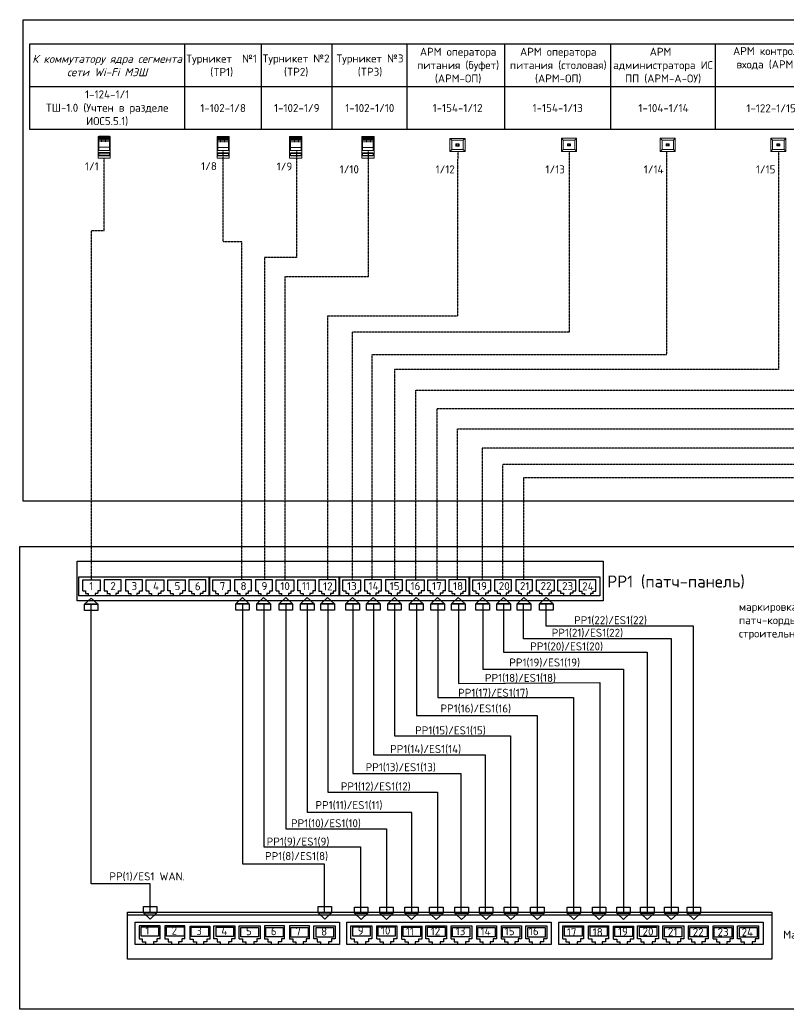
# Model space of a CAD drawing. Header units: millimetres. Extents: x 4247 to 622543, y -201358 to 142419.
# Drawn here: x 105439 to 129454, y -146287 to -115389 of the extents above; entities that cross this region are included whole.
import ezdxf

# ---------------------------------------------------------------- set-up
doc = ezdxf.new("R2010")
doc.units = ezdxf.units.MM
doc.linetypes.add('DASH', pattern=[0.75, 0.5, -0.25])
doc.linetypes.add('DASHED2', pattern=[0.375, 0.25, -0.125])
for name, color, linetype, lineweight in [('_СС_КНС-Внешние связи', 250, 'Continuous', 30), ('UTP', 5, 'DASH', 25), ('ТХ-Мебель', 7, 'Continuous', 9)]:
    doc.layers.add(name, color=color, linetype=linetype, lineweight=lineweight)
for name, color, linetype in [('PDF _Геометрия', 7, 'Continuous'), ('PDF _Оформление-Надписи', 7, 'Continuous'), ('PDF _Текст', 255, 'Continuous'), ('текст', 7, 'Continuous')]:
    doc.layers.add(name, color=color, linetype=linetype)
doc.styles.add('ICOCPEUR', font='isocpeur.ttf')
doc.styles.add('KOSTY_STYLE', font='isocpeur.ttf')

# ---------------------------------------------------------------- blocks, each defined once
blk = doc.blocks.new('A$C056ae9d1')
at = {"layer": 'PDF _Геометрия', "lineweight": 0}
for points in [[(167, 678), (191, 678), (191, 0), (-191, 0), (-191, 678), (-166, 678)], [(-166, 685), (-125, 685), (-83, 685), (-42, 685), (0, 685), (42, 685), (83, 685), (125, 685), (167, 685)], [(-146, 685), (-146, 581)], [(-125, 685), (-125, 505)], [(-104, 685), (-104, 581)], [(-83, 685), (-83, 505)], [(-62, 685), (-62, 581)], [(-42, 685), (-42, 505)], [(-21, 685), (-21, 581)], [(0, 685), (0, 505)], [(21, 685), (21, 581)], [(42, 685), (42, 505)], [(63, 685), (63, 581)], [(83, 685), (83, 505)], [(104, 685), (104, 581)], [(125, 685), (125, 505)], [(146, 685), (146, 581)], [(-191, 242), (191, 242)]]:
    blk.add_lwpolyline(points, dxfattribs=at)
for points in [[(-166, 685), (167, 685), (167, 341), (-166, 341)], [(-166, 341), (168, 341), (168, 242), (-166, 242)], [(-166, 172), (168, 172), (168, 73), (-166, 73)], [(-166, 154), (168, 154), (168, 87), (-166, 87)]]:
    blk.add_lwpolyline(points, close=True, dxfattribs=at)

msp = doc.modelspace()

# ---------------------------------------------------------------- linework, layer by layer
at = {"color": 5, "lineweight": 30, "ltscale": 20}
for points in [[(109515.544, -143260.12), (109515.544, -142368.436), (107673.497, -142368.436), (107673.497, -133639.792)], [(112402.03, -133629.376), (112402.03, -141745.911), (114954.146, -141745.911), (114954.146, -143260.121)], [(113063.488, -133629.376), (113063.488, -141212.73), (116088.782, -141212.73), (116088.782, -143260.121)], [(113756.196, -133629.376), (113756.196, -140650.365), (116898.115, -140650.365), (116898.115, -143260.121)], [(117688.429, -143275.745), (117688.429, -140145.283), (114428.071, -140145.283), (114428.071, -133629.376)], [(115063.488, -133629.376), (115063.488, -139512.314), (118497.057, -139512.314), (118497.057, -143275.746)], [(115844.738, -133629.376), (115844.738, -138921.992), (119227.745, -138921.992), (119227.745, -143260.121)], [(116490.571, -133629.376), (116490.571, -138339.361), (119987.66, -138339.361), (119987.66, -143275.745)], [(117152.03, -133629.376), (117152.03, -137746.047), (120776.806, -137746.047), (120776.806, -143260.121)], [(117832.796, -133629.376), (117832.796, -137115.831), (121604.917, -137115.831), (121604.917, -143275.745)], [(118499.465, -133629.376), (118499.465, -136554.937), (122748.285, -136554.937), (122748.285, -143275.745)], [(119145.741, -133629.376), (119145.741, -136111.022), (123562.738, -136085.295), (123562.738, -143275.745)], [(119906.464, -133629.376), (119906.464, -135673.12), (124301.589, -135673.12), (124301.589, -143275.745)], [(120559.879, -133629.376), (120559.879, -135133.711), (125045.537, -135133.711), (125045.537, -143260.121)], [(125801.296, -143275.745), (125801.296, -134719.182), (121183.99, -134719.182), (121183.99, -133629.376)], [(126490.092, -143275.745), (126490.092, -134324.346), (121884.44, -134324.346), (121884.44, -133629.376)]]:
    msp.add_lwpolyline(points, dxfattribs=at)
at = {"layer": 'PDF _Геометрия', "color": 7, "lineweight": 25}
for points in [[(158978.549, -130420.611), (105546.637, -130420.611), (105546.637, -115388.56), (158978.549, -115388.56)], [(105741.196, -118808.974), (152434.481, -118808.974), (152434.481, -116152.724), (105741.196, -116152.724)]]:
    msp.add_lwpolyline(points, close=True, dxfattribs=at)
for points in [[(110600.58, -118808.973), (110600.58, -116163.14)], [(112988.863, -118808.974), (112988.863, -116152.724)], [(115203.054, -118808.974), (115203.054, -116152.724)], [(117549.019, -118808.974), (117549.019, -116152.724)], [(120592.619, -118808.974), (120592.619, -116152.724)], [(123907.2, -118808.974), (123907.2, -116152.724)], [(127178.229, -118808.974), (127178.229, -116152.724)], [(152434.481, -117480.849), (105741.196, -117480.849)], [(133757.791, -131837.709), (133757.791, -146287.306), (105439.117, -146287.306), (105439.117, -131837.709), (133757.791, -131837.709)]]:
    msp.add_lwpolyline(points, dxfattribs=at)
at = {"layer": 'PDF _Геометрия', "lineweight": 0}
for points in [[(108242.164, -119029.598), (108265.682, -119029.598), (108265.682, -119707.797), (107883.999, -119707.797), (107883.999, -119029.598), (107908.388, -119029.598)], [(107908.388, -119022.514), (108242.164, -119022.514), (108242.164, -119367.046)], [(107908.388, -119466.126), (107908.388, -119022.514)], [(107929.208, -119022.514), (107929.208, -119127.037)], [(107950.028, -119022.514), (107950.028, -119202.461)], [(107970.847, -119022.514), (107970.847, -119127.037)], [(107991.667, -119022.514), (107991.667, -119202.461)], [(108012.487, -119022.514), (108012.487, -119127.037)], [(108033.306, -119022.514), (108033.306, -119202.461)], [(108054.126, -119022.514), (108054.126, -119127.037)], [(108074.946, -119022.514), (108074.946, -119202.461)], [(108095.765, -119022.514), (108095.765, -119127.037)], [(108116.585, -119022.514), (108116.585, -119202.461)], [(108137.405, -119022.514), (108137.405, -119127.037)], [(108158.224, -119022.514), (108158.224, -119202.461)], [(108179.044, -119022.514), (108179.044, -119127.037)], [(108199.864, -119022.514), (108199.864, -119202.461)], [(108220.683, -119022.514), (108220.683, -119127.037)], [(107883.999, -119466.126), (108265.682, -119466.126)], [(107908.388, -119367.046), (108242.63, -119367.046), (108242.63, -119466.126)], [(107908.388, -119553.512), (108242.63, -119553.512)], [(108242.63, -119620.349), (107908.388, -119620.349)]]:
    msp.add_lwpolyline(points, dxfattribs=at)
msp.add_lwpolyline([(107908.388, -119535.415), (108242.63, -119535.415), (108242.63, -119634.496), (107908.388, -119634.496)], close=True, dxfattribs=at)
at = {"layer": 'PDF _Геометрия', "lineweight": 25}
for points in [[(123674.476, -133530.418), (107231.767, -133530.418), (107231.767, -132290.834), (123674.476, -132290.834)], [(109230.788, -144010.119), (109230.788, -143718.453), (109772.455, -143718.453), (109772.455, -144010.119)], [(110027.663, -144010.119), (110027.663, -143718.453), (110574.538, -143718.453), (110574.538, -144010.119)], [(110793.288, -144020.536), (110793.288, -143723.661), (111340.163, -143723.661), (111340.163, -144020.536)], [(111574.539, -144020.536), (111574.539, -143723.661), (112116.205, -143723.661), (112116.205, -144020.536)], [(112350.58, -144025.745), (112350.58, -143734.078), (112897.455, -143734.078), (112897.455, -144025.745)], [(113131.83, -144025.745), (113131.83, -143734.078), (113673.496, -143734.078), (113673.496, -144025.745)], [(113907.871, -144036.161), (113907.871, -143739.286), (114454.746, -143739.286), (114454.746, -144036.161)], [(114699.538, -144036.161), (114699.538, -143739.286), (115246.413, -143739.286), (115246.413, -144036.161)], [(115845.372, -144010.119), (115845.372, -143718.453), (116392.247, -143718.453), (116392.247, -144010.119)], [(116642.247, -144010.119), (116642.247, -143718.453), (117173.497, -143718.453), (117173.497, -144010.119)], [(117418.288, -144020.536), (117418.288, -143723.661), (117965.163, -143723.661), (117965.163, -144020.536)], [(118183.914, -144020.536), (118183.914, -143723.661), (118730.789, -143723.661), (118730.789, -144020.536)], [(118965.163, -144025.745), (118965.163, -143734.078), (119506.83, -143734.078), (119506.83, -144025.745)], [(119756.829, -144025.745), (119756.829, -143734.078), (120298.496, -143734.078), (120298.496, -144025.745)], [(120522.455, -144036.161), (120522.455, -143739.286), (121069.33, -143739.286), (121069.33, -144036.161)], [(121314.121, -144036.161), (121314.121, -143739.286), (121860.996, -143739.286), (121860.996, -144036.161)], [(122465.163, -144010.119), (122465.163, -143718.453), (123012.038, -143718.453), (123012.038, -144010.119)], [(123262.038, -144010.119), (123262.038, -143718.453), (123793.288, -143718.453), (123793.288, -144010.119)], [(124038.08, -144020.536), (124038.08, -143723.661), (124584.955, -143723.661), (124584.955, -144020.536)], [(124803.705, -144020.536), (124803.705, -143723.661), (125350.58, -143723.661), (125350.58, -144020.536)], [(125584.955, -144025.745), (125584.955, -143734.078), (126126.621, -143734.078), (126126.621, -144025.745)], [(126376.621, -144025.745), (126376.621, -143734.078), (126918.288, -143734.078), (126918.288, -144025.745)], [(127142.246, -144036.161), (127142.246, -143739.286), (127689.121, -143739.286), (127689.121, -144036.161)], [(127933.913, -144036.161), (127933.913, -143739.286), (128480.788, -143739.286), (128480.788, -144036.161)]]:
    msp.add_lwpolyline(points, close=True, dxfattribs=at)
for points in [[(110553.705, -133374.168), (107288.08, -133374.168), (107288.08, -132780.418), (110553.705, -132780.418)], [(110413.08, -132780.417), (111366.205, -132780.417), (111366.205, -133374.167), (110413.08, -133374.167)], [(114616.205, -133374.168), (111355.789, -133374.168), (111355.789, -132780.418), (114616.205, -132780.418)], [(114480.788, -132780.417), (115433.913, -132780.417), (115433.913, -133374.167), (114480.788, -133374.167)], [(118683.913, -133374.168), (115418.288, -133374.168), (115418.288, -132780.418), (118683.913, -132780.418)], [(118543.288, -132780.417), (119496.413, -132780.417), (119496.413, -133374.167), (118543.288, -133374.167)], [(122746.413, -133374.168), (119485.996, -133374.168), (119485.996, -132780.418), (122746.413, -132780.418)], [(122610.997, -132780.417), (123564.122, -132780.417), (123564.122, -133374.167), (122610.997, -133374.167)], [(107407.872, -133217.918), (107407.872, -132874.168), (107959.955, -132874.168)], [(107965.163, -133217.917), (107965.163, -132874.167)], [(108610.997, -133217.917), (108610.997, -132874.167), (108079.747, -132874.167), (108079.747, -133217.917)], [(109272.455, -133217.917), (109272.455, -132874.167), (108741.205, -132874.167), (108741.205, -133217.917)], [(109387.038, -133217.917), (109387.038, -132874.167), (109944.33, -132874.167), (109944.33, -133217.917)], [(110147.455, -133296.043), (110147.455, -133217.918), (110064.122, -133217.918), (110064.122, -132874.168), (110616.205, -132874.168)], [(110616.205, -133217.917), (110616.205, -132874.167)], [(111251.622, -133228.335), (111251.622, -132879.377), (110720.372, -132879.377), (110720.372, -133228.335)], [(111470.372, -133217.918), (111470.372, -132874.168), (112027.663, -132874.168)], [(112027.663, -133217.917), (112027.663, -132874.167)], [(112678.705, -133217.917), (112678.705, -132874.167), (112147.455, -132874.167), (112147.455, -133217.917)], [(113334.955, -132874.167), (112808.913, -132874.167), (112808.913, -133217.917)], [(113334.955, -133217.917), (113334.955, -132874.167)], [(113454.747, -133217.917), (113454.747, -132874.167), (114006.83, -132874.167), (114006.83, -133217.917)], [(114209.955, -133296.043), (114209.955, -133217.918), (114126.622, -133217.918), (114126.622, -132874.168), (114678.705, -132874.168)], [(114678.705, -133217.917), (114678.705, -132874.167)], [(115314.122, -132879.377), (114788.08, -132879.377), (114788.08, -133228.335)], [(115314.121, -133228.335), (115314.121, -132879.377)], [(115538.08, -133217.918), (115538.08, -132874.168), (116090.163, -132874.168)], [(116095.371, -133217.917), (116095.371, -132874.167)], [(116741.205, -133217.917), (116741.205, -132874.167), (116209.955, -132874.167), (116209.955, -133217.917)], [(117402.663, -132874.167), (116871.413, -132874.167), (116871.413, -133217.917)], [(117402.664, -133217.917), (117402.664, -132874.167)], [(117522.455, -133217.917), (117522.455, -132874.167), (118074.538, -132874.167), (118074.538, -133217.917)], [(118360.997, -133374.168), (118360.997, -133296.043), (118277.663, -133296.043), (118277.663, -133217.918), (118194.33, -133217.918), (118194.33, -132874.168), (118746.413, -132874.168)], [(118746.413, -133217.917), (118746.413, -132874.167)], [(119381.83, -132879.377), (118850.58, -132879.377), (118850.58, -133228.335)], [(119381.83, -133228.335), (119381.83, -132879.377)], [(119600.58, -133217.918), (119600.58, -132874.168), (120157.872, -132874.168)], [(120157.871, -133217.917), (120157.871, -132874.167)], [(120808.913, -132874.167), (120277.663, -132874.167), (120277.663, -133217.917)], [(120808.913, -133217.917), (120808.913, -132874.167)], [(121465.163, -132874.167), (120939.121, -132874.167), (120939.121, -133217.917)], [(121465.164, -133217.917), (121465.164, -132874.167)], [(121584.956, -133217.917), (121584.956, -132874.167), (122137.039, -132874.167), (122137.039, -133217.917)], [(122256.83, -133217.918), (122256.83, -132874.168), (122814.122, -132874.168)], [(122814.121, -133217.917), (122814.121, -132874.167)], [(123444.33, -132879.377), (122918.288, -132879.377), (122918.288, -133228.335)], [(123444.33, -133228.335), (123444.33, -132879.377)], [(107413.08, -133217.918), (107496.413, -133217.918), (107496.413, -133296.043)], [(107491.205, -133301.25), (107579.747, -133301.25), (107579.747, -133379.375)], [(107876.622, -133301.25), (107793.288, -133301.25), (107793.288, -133379.375)], [(107965.163, -133217.918), (107876.622, -133217.918), (107876.622, -133296.043)], [(108079.747, -133217.918), (108168.288, -133217.918), (108168.288, -133296.043)], [(108163.08, -133301.25), (108251.622, -133301.25), (108251.622, -133379.375)], [(108522.455, -133301.25), (108439.122, -133301.25), (108439.122, -133379.375)], [(108527.663, -133296.043), (108527.663, -133217.918), (108610.997, -133217.918)], [(108741.205, -133217.918), (108824.538, -133217.918), (108824.538, -133296.043)], [(108824.538, -133301.25), (108907.872, -133301.25), (108907.872, -133379.375)], [(109183.913, -133301.25), (109100.58, -133301.25), (109100.58, -133379.375)], [(109183.913, -133296.043), (109183.913, -133217.918), (109272.455, -133217.918)], [(109387.038, -133217.918), (109475.58, -133217.918), (109475.58, -133296.043)], [(109470.372, -133301.25), (109558.913, -133301.25), (109558.913, -133379.375)], [(109855.788, -133301.25), (109767.247, -133301.25), (109767.247, -133379.375)], [(109855.788, -133296.043), (109855.788, -133217.918), (109944.33, -133217.918)], [(110142.247, -133301.25), (110230.788, -133301.25), (110230.788, -133379.375)], [(110527.663, -133301.25), (110444.33, -133301.25), (110444.33, -133379.375)], [(110616.205, -133217.918), (110527.663, -133217.918), (110527.663, -133296.043)], [(110720.372, -133228.334), (110808.913, -133228.334)], [(110803.705, -133306.459), (110887.038, -133306.459), (110887.038, -133384.584)], [(110808.913, -133228.334), (110808.913, -133301.25)], [(111163.08, -133306.459), (111079.747, -133306.459), (111079.747, -133384.584)], [(111168.288, -133301.25), (111168.288, -133228.334), (111251.622, -133228.334)], [(111475.58, -133217.918), (111558.913, -133217.918), (111558.913, -133296.043)], [(111558.913, -133301.25), (111642.247, -133301.25), (111642.247, -133379.375)], [(111939.122, -133301.25), (111855.789, -133301.25), (111855.789, -133379.375)], [(112027.663, -133217.918), (111944.33, -133217.918), (111944.33, -133296.043)], [(112147.455, -133217.918), (112230.788, -133217.918), (112230.788, -133296.043)], [(112230.788, -133301.25), (112314.122, -133301.25), (112314.122, -133379.375)], [(112590.163, -133301.25), (112501.621, -133301.25), (112501.621, -133379.375)], [(112590.163, -133296.043), (112590.163, -133217.918), (112678.705, -133217.918)], [(112808.913, -133217.918), (112892.246, -133217.918), (112892.246, -133296.043)], [(112887.038, -133301.25), (112975.58, -133301.25), (112975.58, -133379.375)], [(113246.413, -133301.25), (113163.08, -133301.25), (113163.08, -133379.375)], [(113251.622, -133296.043), (113251.622, -133217.918), (113334.955, -133217.918)], [(113454.747, -133217.918), (113538.08, -133217.918), (113538.08, -133296.043)], [(113538.08, -133301.25), (113621.413, -133301.25), (113621.413, -133379.375)], [(113918.289, -133301.25), (113834.955, -133301.25), (113834.955, -133379.375)], [(113923.497, -133296.043), (113923.497, -133217.918), (114006.83, -133217.918)], [(114209.955, -133301.25), (114293.288, -133301.25), (114293.288, -133379.375)], [(114590.163, -133301.25), (114506.83, -133301.25), (114506.83, -133379.375)], [(114678.705, -133217.918), (114595.372, -133217.918), (114595.372, -133296.043)], [(114788.08, -133228.334), (114871.413, -133228.334)], [(114871.413, -133228.334), (114871.413, -133301.25)], [(114871.413, -133306.459), (114954.746, -133306.459), (114954.746, -133384.584)], [(115314.122, -133228.334), (115230.788, -133228.334), (115230.788, -133301.25), (115147.455, -133301.25), (115147.455, -133379.375)], [(115543.288, -133217.918), (115626.621, -133217.918), (115626.621, -133296.043), (115709.955, -133296.043), (115709.955, -133374.168)], [(116012.038, -133217.918), (116012.038, -133296.043), (115923.497, -133296.043), (115923.497, -133374.168)], [(116012.038, -133217.918), (116095.371, -133217.918)], [(116209.955, -133217.918), (116298.497, -133217.918), (116298.497, -133296.043), (116381.83, -133296.043), (116381.83, -133374.168)], [(116657.872, -133296.043), (116569.33, -133296.043), (116569.33, -133374.168)], [(116657.872, -133296.043), (116657.872, -133217.918), (116741.205, -133217.918)], [(116871.414, -133217.918), (116959.955, -133217.918), (116959.955, -133296.043), (117043.289, -133296.043), (117043.289, -133374.168)], [(117402.663, -133217.918), (117314.122, -133217.918), (117314.122, -133296.043), (117230.788, -133296.043), (117230.788, -133374.168)], [(117522.455, -133217.918), (117605.788, -133217.918), (117605.788, -133296.043), (117689.121, -133296.043), (117689.121, -133374.168)], [(118074.538, -133217.918), (117985.997, -133217.918), (117985.997, -133296.043), (117902.663, -133296.043), (117902.663, -133374.168)], [(118663.08, -133296.043), (118574.539, -133296.043), (118574.539, -133374.168)], [(118746.413, -133217.918), (118663.08, -133217.918), (118663.08, -133296.043)], [(118850.58, -133228.334), (118939.122, -133228.334), (118939.122, -133301.251), (119022.455, -133301.251), (119022.455, -133379.376)], [(119298.497, -133301.25), (119209.955, -133301.25), (119209.955, -133379.375)], [(119298.496, -133301.25), (119298.496, -133228.334), (119381.83, -133228.334)], [(119605.789, -133217.918), (119694.33, -133217.918), (119694.33, -133296.043), (119777.664, -133296.043), (119777.664, -133374.168)], [(120074.538, -133217.918), (120074.538, -133296.043), (119991.205, -133296.043), (119991.205, -133374.168)], [(120074.538, -133217.918), (120157.871, -133217.918)], [(120277.664, -133217.918), (120360.998, -133217.918), (120360.998, -133296.043), (120449.539, -133296.043), (120449.539, -133374.168)], [(120720.371, -133296.043), (120637.038, -133296.043), (120637.038, -133374.168)], [(120720.372, -133296.043), (120720.372, -133217.918), (120808.913, -133217.918)], [(120939.122, -133217.918), (121022.455, -133217.918), (121022.455, -133296.043), (121105.789, -133296.043), (121105.789, -133374.168)], [(121381.831, -133296.043), (121298.498, -133296.043), (121298.498, -133374.168)], [(121381.83, -133296.043), (121381.83, -133217.918), (121465.163, -133217.918)], [(121584.955, -133217.918), (121668.288, -133217.918), (121668.288, -133296.043), (121756.83, -133296.043), (121756.83, -133374.168)], [(122053.705, -133296.043), (121970.372, -133296.043), (121970.372, -133374.168)], [(122053.706, -133296.043), (122053.706, -133217.918), (122137.039, -133217.918)], [(122256.831, -133217.918), (122340.164, -133217.918), (122340.164, -133296.043), (122428.706, -133296.043), (122428.706, -133374.168)], [(122725.579, -133296.043), (122642.246, -133296.043), (122642.246, -133374.168)], [(122725.58, -133217.918), (122725.58, -133296.043)], [(122725.58, -133217.918), (122814.121, -133217.918)], [(122918.289, -133228.334), (123001.622, -133228.334), (123001.622, -133301.251), (123084.955, -133301.251), (123084.955, -133379.376)], [(123360.998, -133301.25), (123277.664, -133301.25), (123277.664, -133379.375)], [(123360.996, -133301.25), (123360.996, -133228.334), (123444.33, -133228.334)], [(108808.913, -144723.662), (108808.913, -143260.12), (128943.248, -143260.12), (128943.248, -144723.662), (108808.913, -144723.662)], [(128943.248, -143353.87), (108808.913, -143353.87)], [(111741.205, -144270.537), (109043.288, -144270.537), (109043.288, -143572.62), (111741.205, -143572.62)], [(111579.747, -143572.619), (115428.705, -143572.619), (115428.705, -144270.536), (111579.747, -144270.536)], [(118360.996, -144270.537), (115663.08, -144270.537), (115663.08, -143572.62), (118360.996, -143572.62)], [(118199.538, -143572.619), (122048.497, -143572.619), (122048.497, -144270.536), (118199.538, -144270.536)], [(124980.788, -144270.537), (122282.871, -144270.537), (122282.871, -143572.62), (124980.788, -143572.62)], [(124819.33, -143572.619), (128668.288, -143572.619), (128668.288, -144270.536), (124819.33, -144270.536)], [(109824.538, -144093.453), (109824.538, -143681.995), (109168.288, -143681.995), (109168.288, -144093.453), (109267.247, -144093.453), (109267.247, -144181.995), (109371.413, -144181.995)], [(110600.58, -144093.453), (110600.58, -143681.995), (109975.58, -143681.995), (109975.58, -144093.453), (110079.747, -144093.453), (110079.747, -144181.995), (110178.705, -144181.995)], [(110756.83, -143692.411), (110756.83, -144098.661), (110855.788, -144098.661), (110855.788, -144187.203), (110959.955, -144187.203), (110959.955, -144280.953)], [(110756.83, -143692.411), (111381.83, -143692.411), (111381.83, -144098.661)], [(111506.83, -143681.995), (112157.872, -143681.995), (112157.872, -144093.454)], [(111506.83, -144093.453), (111506.83, -143681.995)], [(112298.497, -144093.453), (112298.497, -143681.995), (112954.747, -143681.995), (112954.747, -144093.453)], [(113715.163, -144093.453), (113715.163, -143681.995), (113090.163, -143681.995), (113090.163, -144093.453), (113194.33, -144093.453), (113194.33, -144181.995), (113293.288, -144181.995)], [(114496.413, -144093.453), (114496.413, -143681.995), (113871.413, -143681.995), (113871.413, -144093.453), (113970.372, -144093.453), (113970.372, -144181.995)], [(114631.83, -144093.453), (114631.83, -143681.995)], [(114637.039, -143681.995), (115293.289, -143681.995), (115293.289, -144093.454)], [(115788.08, -144093.453), (115788.08, -143681.995), (116439.122, -143681.995), (116439.122, -144093.453)], [(116595.372, -144093.453), (116595.372, -143681.995), (117220.372, -143681.995), (117220.372, -144093.453)], [(117376.622, -144098.661), (117376.622, -143692.411), (118001.622, -143692.411), (118001.622, -144098.661), (117897.455, -144098.661), (117897.455, -144187.203), (117798.497, -144187.203), (117798.497, -144280.953)], [(118126.621, -143681.995), (118777.663, -143681.995), (118777.663, -144093.454)], [(118126.621, -144093.453), (118126.621, -143681.995)], [(118918.288, -144093.453), (118918.288, -143681.995), (119569.33, -143681.995), (119569.33, -144093.453)], [(119709.955, -143681.995), (119709.955, -144093.453), (119814.122, -144093.453), (119814.122, -144181.995), (119913.08, -144181.995)], [(119709.956, -143681.995), (120334.956, -143681.995), (120334.956, -144093.453)], [(120491.206, -144093.453), (120491.206, -143681.995), (121116.206, -143681.995), (121116.206, -144093.453)], [(121251.621, -144093.453), (121251.621, -143681.995)], [(121256.83, -143681.995), (121907.872, -143681.995), (121907.872, -144093.454), (121803.705, -144093.454), (121803.705, -144181.995), (121704.747, -144181.995), (121704.747, -144270.537)], [(122407.872, -144093.453), (122407.872, -143681.995), (123058.914, -143681.995), (123058.914, -144093.453)], [(123215.164, -144093.453), (123215.164, -143681.995), (123840.164, -143681.995), (123840.164, -144093.453)], [(123996.414, -144098.661), (123996.414, -143692.411), (124621.414, -143692.411), (124621.414, -144098.661), (124517.247, -144098.661), (124517.247, -144187.203), (124418.289, -144187.203), (124418.289, -144280.953)], [(124746.413, -143681.995), (125397.455, -143681.995), (125397.455, -144093.454)], [(124746.413, -144093.453), (124746.413, -143681.995)], [(125538.08, -144093.453), (125538.08, -143681.995), (126189.122, -143681.995), (126189.122, -144093.453)], [(126329.747, -143681.995), (126329.747, -144093.453), (126433.913, -144093.453), (126433.913, -144181.995), (126532.872, -144181.995)], [(126329.748, -143681.995), (126954.748, -143681.995), (126954.748, -144093.453)], [(127110.998, -144093.453), (127110.998, -143681.995), (127735.998, -143681.995), (127735.998, -144093.453)], [(127871.413, -144093.453), (127871.413, -143681.995)], [(127876.622, -143681.995), (128527.664, -143681.995), (128527.664, -144093.454), (128423.497, -144093.454), (128423.497, -144181.995), (128324.539, -144181.995), (128324.539, -144270.537)], [(109371.413, -144181.994), (109371.413, -144270.536)], [(109824.538, -144093.454), (109720.372, -144093.454), (109720.372, -144181.995), (109621.413, -144181.995), (109621.413, -144270.537)], [(110178.705, -144181.994), (110178.705, -144270.536)], [(110600.58, -144093.454), (110501.622, -144093.454), (110501.622, -144181.995), (110402.663, -144181.995), (110402.663, -144270.537)], [(111381.83, -144098.661), (111282.872, -144098.661), (111282.872, -144187.203), (111183.913, -144187.203), (111183.913, -144280.953)], [(111605.788, -144093.454), (111506.83, -144093.454)], [(111605.788, -144093.453), (111605.788, -144181.995), (111704.747, -144181.995)], [(111704.747, -144181.994), (111704.747, -144270.536)], [(112157.871, -144093.454), (112058.913, -144093.454), (112058.913, -144181.995), (111959.955, -144181.995), (111959.955, -144270.537)], [(112298.497, -144093.453), (112402.664, -144093.453), (112402.664, -144181.995)], [(112402.663, -144181.995), (112501.621, -144181.995)], [(112501.621, -144181.994), (112501.621, -144270.536)], [(112954.747, -144093.454), (112850.58, -144093.454), (112850.58, -144181.995), (112751.622, -144181.995), (112751.622, -144270.537)], [(113293.288, -144181.994), (113293.288, -144270.536)], [(113715.163, -144093.454), (113616.205, -144093.454), (113616.205, -144181.995), (113517.247, -144181.995), (113517.247, -144270.537)], [(113970.372, -144181.995), (114069.33, -144181.995)], [(114069.33, -144181.994), (114069.33, -144270.536)], [(114496.413, -144093.454), (114392.247, -144093.454), (114392.247, -144181.995), (114293.288, -144181.995), (114293.288, -144270.537)], [(114735.997, -144093.454), (114631.83, -144093.454)], [(114735.997, -144093.453), (114735.997, -144181.995), (114834.955, -144181.995)], [(114834.955, -144181.994), (114834.955, -144270.536)], [(115288.08, -144093.454), (115183.913, -144093.454), (115183.913, -144181.995), (115084.955, -144181.995), (115084.955, -144270.537)], [(115788.08, -144093.453), (115887.038, -144093.453), (115887.038, -144181.995), (115991.205, -144181.995)], [(115991.205, -144181.994), (115991.205, -144270.536)], [(116439.122, -144093.454), (116340.163, -144093.454), (116340.163, -144181.995), (116241.205, -144181.995), (116241.205, -144270.537)], [(116595.371, -144093.453), (116694.33, -144093.453), (116694.33, -144181.995), (116798.496, -144181.995)], [(116798.496, -144181.994), (116798.496, -144270.536)], [(117220.372, -144093.454), (117121.413, -144093.454), (117121.413, -144181.995), (117022.455, -144181.995), (117022.455, -144270.537)], [(117376.621, -144098.661), (117475.58, -144098.661), (117475.58, -144187.203)], [(117475.58, -144187.203), (117574.538, -144187.203), (117574.538, -144280.953)], [(118225.58, -144093.454), (118126.621, -144093.454)], [(118225.58, -144093.453), (118225.58, -144181.995), (118324.538, -144181.995)], [(118324.538, -144181.994), (118324.538, -144270.536)], [(118777.664, -144093.454), (118678.705, -144093.454), (118678.705, -144181.995), (118579.747, -144181.995), (118579.747, -144270.537)], [(118918.289, -144093.453), (119017.247, -144093.453), (119017.247, -144181.995), (119121.414, -144181.995)], [(119121.414, -144181.994), (119121.414, -144270.536)], [(119569.33, -144093.454), (119470.372, -144093.454), (119470.372, -144181.995), (119371.413, -144181.995), (119371.413, -144270.537)], [(119913.08, -144181.994), (119913.08, -144270.536)], [(120334.955, -144093.454), (120235.996, -144093.454), (120235.996, -144181.995), (120137.038, -144181.995), (120137.038, -144270.537)], [(120491.205, -144093.453), (120590.163, -144093.453), (120590.163, -144181.995)], [(120590.163, -144181.995), (120689.121, -144181.995)], [(120689.121, -144181.994), (120689.121, -144270.536)], [(121116.206, -144093.454), (121012.039, -144093.454), (121012.039, -144181.995), (120913.081, -144181.995), (120913.081, -144270.537)], [(121355.788, -144093.454), (121251.621, -144093.454)], [(121355.788, -144093.453), (121355.788, -144181.995)], [(121355.789, -144181.995), (121454.748, -144181.995)], [(121454.748, -144181.994), (121454.748, -144270.536)], [(122407.871, -144093.453), (122506.83, -144093.453), (122506.83, -144181.995), (122610.996, -144181.995)], [(122610.996, -144181.994), (122610.996, -144270.536)], [(123058.913, -144093.454), (122959.955, -144093.454), (122959.955, -144181.995), (122860.997, -144181.995), (122860.997, -144270.537)], [(123215.163, -144093.453), (123314.121, -144093.453), (123314.121, -144181.995), (123418.288, -144181.995)], [(123418.288, -144181.994), (123418.288, -144270.536)], [(123840.163, -144093.454), (123741.205, -144093.454), (123741.205, -144181.995), (123642.247, -144181.995), (123642.247, -144270.537)], [(123996.413, -144098.661), (124095.371, -144098.661), (124095.371, -144187.203)], [(124095.372, -144187.203), (124194.33, -144187.203), (124194.33, -144280.953)], [(124845.371, -144093.454), (124746.413, -144093.454)], [(124845.372, -144093.453), (124845.372, -144181.995), (124944.33, -144181.995)], [(124944.33, -144181.994), (124944.33, -144270.536)], [(125397.455, -144093.454), (125298.497, -144093.454), (125298.497, -144181.995), (125199.539, -144181.995), (125199.539, -144270.537)], [(125538.08, -144093.453), (125637.039, -144093.453), (125637.039, -144181.995), (125741.205, -144181.995)], [(125741.205, -144181.994), (125741.205, -144270.536)], [(126189.122, -144093.454), (126090.163, -144093.454), (126090.163, -144181.995), (125991.205, -144181.995), (125991.205, -144270.537)], [(126532.872, -144181.994), (126532.872, -144270.536)], [(126954.746, -144093.454), (126855.788, -144093.454), (126855.788, -144181.995), (126756.83, -144181.995), (126756.83, -144270.537)], [(127110.997, -144093.453), (127209.955, -144093.453), (127209.955, -144181.995)], [(127209.954, -144181.995), (127308.913, -144181.995)], [(127308.913, -144181.994), (127308.913, -144270.536)], [(127735.998, -144093.454), (127631.831, -144093.454), (127631.831, -144181.995), (127532.873, -144181.995), (127532.873, -144270.537)], [(127975.58, -144093.454), (127871.413, -144093.454)], [(127975.58, -144093.453), (127975.58, -144181.995)], [(127975.581, -144181.995), (128074.539, -144181.995)], [(128074.539, -144181.994), (128074.539, -144270.536)]]:
    msp.add_lwpolyline(points, dxfattribs=at)
at = {"layer": 'PDF _Геометрия', "color": 5, "lineweight": 0}
for points in [[(107673.497, -133447.084), (107881.83, -133639.792), (107459.955, -133639.792)], [(112399.426, -133431.459), (112612.968, -133629.376), (112191.093, -133629.376)], [(113060.884, -133431.459), (113274.426, -133629.376), (112852.551, -133629.376)], [(113753.592, -133431.459), (113967.134, -133629.376), (113545.259, -133629.376)], [(114425.467, -133431.459), (114639.009, -133629.376), (114217.134, -133629.376)], [(115060.883, -133431.459), (115274.425, -133629.376), (114852.55, -133629.376)], [(115842.133, -133431.459), (116055.675, -133629.376), (115633.8, -133629.376)], [(116487.967, -133431.459), (116701.509, -133629.376), (116279.634, -133629.376)], [(117149.426, -133431.459), (117362.967, -133629.376), (116941.092, -133629.376)], [(117830.192, -133431.459), (118043.734, -133629.376), (117621.859, -133629.376)], [(118496.861, -133431.459), (118710.402, -133629.376), (118288.527, -133629.376)], [(119143.137, -133431.459), (119356.678, -133629.376), (118934.803, -133629.376)], [(119903.86, -133431.459), (120117.402, -133629.376), (119695.527, -133629.376)], [(120557.275, -133431.459), (120770.817, -133629.376), (120348.942, -133629.376)], [(121192.691, -133431.459), (121406.233, -133629.376), (120984.358, -133629.376)], [(121893.141, -133431.459), (122106.683, -133629.376), (121684.808, -133629.376)], [(109307.21, -143275.745), (109723.877, -143275.745), (109515.544, -143473.661)], [(115894.961, -143291.37), (116316.836, -143291.37), (116108.503, -143489.286)], [(116686.628, -143291.37), (117108.503, -143291.37), (116894.961, -143489.286)], [(117467.878, -143291.37), (117889.753, -143291.37), (117676.211, -143489.286)], [(118243.919, -143291.37), (118665.794, -143291.37), (118452.252, -143489.287)], [(119035.586, -143291.37), (119457.461, -143291.37), (119243.919, -143489.286)], [(119801.212, -143291.37), (120223.087, -143291.37), (120009.545, -143489.286)], [(120580.529, -143291.37), (121002.404, -143291.37), (120788.862, -143489.286)], [(121403.092, -143291.37), (121824.967, -143291.37), (121611.425, -143489.286)], [(122541.058, -143291.37), (122962.933, -143291.37), (122749.391, -143489.286)], [(123335.329, -143291.37), (123757.204, -143291.37), (123543.662, -143489.286)], [(124096.052, -143291.37), (124517.927, -143291.37), (124304.386, -143489.286)], [(124842.141, -143291.37), (125264.016, -143291.37), (125050.475, -143489.286)], [(125591.542, -143291.37), (126013.417, -143291.37), (125799.876, -143489.286)]]:
    msp.add_lwpolyline(points, dxfattribs=at)
at = {"layer": 'PDF _Геометрия', "color": 5, "lineweight": 25}
for points in [[(107673.497, -133447.084), (107881.83, -133639.792), (107459.955, -133639.792)], [(112399.426, -133431.459), (112612.968, -133629.376), (112191.093, -133629.376)], [(113060.884, -133431.459), (113274.426, -133629.376), (112852.551, -133629.376)], [(113753.592, -133431.459), (113967.134, -133629.376), (113545.259, -133629.376)], [(114425.467, -133431.459), (114639.009, -133629.376), (114217.134, -133629.376)], [(115060.883, -133431.459), (115274.425, -133629.376), (114852.55, -133629.376)], [(115842.133, -133431.459), (116055.675, -133629.376), (115633.8, -133629.376)], [(116487.967, -133431.459), (116701.509, -133629.376), (116279.634, -133629.376)], [(117149.426, -133431.459), (117362.967, -133629.376), (116941.092, -133629.376)], [(117830.192, -133431.459), (118043.734, -133629.376), (117621.859, -133629.376)], [(118496.861, -133431.459), (118710.402, -133629.376), (118288.527, -133629.376)], [(119143.137, -133431.459), (119356.678, -133629.376), (118934.803, -133629.376)], [(119903.86, -133431.459), (120117.402, -133629.376), (119695.527, -133629.376)], [(120557.275, -133431.459), (120770.817, -133629.376), (120348.942, -133629.376)], [(121192.691, -133431.459), (121406.233, -133629.376), (120984.358, -133629.376)], [(121893.141, -133431.459), (122106.683, -133629.376), (121684.808, -133629.376)], [(107881.83, -133837.709), (107459.955, -133837.709), (107459.955, -133639.792), (107881.83, -133639.792)], [(112612.967, -133822.084), (112191.092, -133822.084), (112191.092, -133629.376), (112612.967, -133629.376)], [(113274.425, -133822.084), (112852.55, -133822.084), (112852.55, -133629.376), (113274.425, -133629.376)], [(113967.134, -133822.084), (113545.259, -133822.084), (113545.259, -133629.376), (113967.134, -133629.376)], [(114639.009, -133822.084), (114217.134, -133822.084), (114217.134, -133629.376), (114639.009, -133629.376)], [(115274.425, -133822.084), (114852.55, -133822.084), (114852.55, -133629.376), (115274.425, -133629.376)], [(116055.675, -133822.084), (115633.8, -133822.084), (115633.8, -133629.376), (116055.675, -133629.376)], [(116701.509, -133822.084), (116279.634, -133822.084), (116279.634, -133629.376), (116701.509, -133629.376)], [(117362.967, -133822.084), (116941.092, -133822.084), (116941.092, -133629.376), (117362.967, -133629.376)], [(118043.734, -133822.084), (117621.859, -133822.084), (117621.859, -133629.376), (118043.734, -133629.376)], [(118710.402, -133822.084), (118288.527, -133822.084), (118288.527, -133629.376), (118710.402, -133629.376)], [(119356.678, -133822.084), (118934.803, -133822.084), (118934.803, -133629.376), (119356.678, -133629.376)], [(120117.402, -133822.084), (119695.527, -133822.084), (119695.527, -133629.376), (120117.402, -133629.376)], [(120770.817, -133822.084), (120348.942, -133822.084), (120348.942, -133629.376), (120770.817, -133629.376)], [(121406.233, -133822.084), (120984.358, -133822.084), (120984.358, -133629.376), (121406.233, -133629.376)], [(122106.683, -133822.084), (121684.808, -133822.084), (121684.808, -133629.376), (122106.683, -133629.376)], [(109515.544, -143473.661), (109307.21, -143275.745), (109723.877, -143275.745)], [(114967.904, -143473.662), (114759.571, -143275.745), (115176.238, -143275.745)], [(116108.503, -143489.286), (115894.961, -143291.37), (116316.836, -143291.37)]]:
    msp.add_lwpolyline(points, close=True, dxfattribs=at)
for points in [[(109307.21, -143275.745), (109307.21, -143083.036), (109723.877, -143083.036), (109723.877, -143275.745)], [(114759.571, -143275.745), (114759.571, -143083.037), (115176.238, -143083.037), (115176.238, -143275.745)], [(115894.961, -143291.37), (115894.961, -143098.661), (116316.836, -143098.661), (116316.836, -143291.37)], [(116686.627, -143291.37), (117108.502, -143291.37), (116894.961, -143489.286), (116686.627, -143291.37)], [(116686.628, -143291.37), (116686.628, -143098.661), (117108.503, -143098.661), (117108.503, -143291.37)], [(117467.877, -143291.37), (117889.752, -143291.37), (117676.211, -143489.286), (117467.877, -143291.37)], [(117467.878, -143291.37), (117467.878, -143098.661), (117889.753, -143098.661), (117889.753, -143291.37)], [(118243.918, -143291.37), (118665.793, -143291.37), (118452.252, -143489.287), (118243.918, -143291.37)], [(118243.919, -143291.37), (118243.919, -143098.662), (118665.794, -143098.662), (118665.794, -143291.37)], [(119035.585, -143291.37), (119457.46, -143291.37), (119243.919, -143489.286), (119035.585, -143291.37)], [(119035.586, -143291.37), (119035.586, -143098.661), (119457.461, -143098.661), (119457.461, -143291.37)], [(119801.211, -143291.37), (120223.086, -143291.37), (120009.545, -143489.286), (119801.211, -143291.37)], [(119801.212, -143291.37), (119801.212, -143098.661), (120223.087, -143098.661), (120223.087, -143291.37)], [(120580.528, -143291.37), (121002.403, -143291.37), (120788.861, -143489.286), (120580.528, -143291.37)], [(120580.529, -143291.37), (120580.529, -143098.661), (121002.404, -143098.661), (121002.404, -143291.37)], [(121403.092, -143291.37), (121403.092, -143098.661), (121824.967, -143098.661), (121824.967, -143291.37)], [(121403.092, -143291.37), (121824.967, -143291.37), (121611.425, -143489.286), (121403.092, -143291.37)], [(122541.058, -143291.37), (122541.058, -143098.661), (122962.933, -143098.661), (122962.933, -143291.37)], [(122541.058, -143291.37), (122962.933, -143291.37), (122749.391, -143489.286), (122541.058, -143291.37)], [(123335.328, -143291.37), (123757.203, -143291.37), (123543.662, -143489.286), (123335.328, -143291.37)], [(123335.329, -143291.37), (123335.329, -143098.661), (123757.204, -143098.661), (123757.204, -143291.37)], [(124096.052, -143291.37), (124096.052, -143098.661), (124517.927, -143098.661), (124517.927, -143291.37)], [(124096.052, -143291.37), (124517.927, -143291.37), (124304.385, -143489.286), (124096.052, -143291.37)], [(124842.141, -143291.37), (124842.141, -143098.661), (125264.016, -143098.661), (125264.016, -143291.37)], [(124842.141, -143291.37), (125264.016, -143291.37), (125050.474, -143489.286), (124842.141, -143291.37)], [(125591.542, -143291.37), (125591.542, -143098.661), (126013.417, -143098.661), (126013.417, -143291.37)], [(125591.542, -143291.37), (126013.417, -143291.37), (125799.875, -143489.286), (125591.542, -143291.37)], [(126294.804, -143291.37), (126716.679, -143291.37), (126503.138, -143489.286), (126294.804, -143291.37)], [(126294.805, -143291.37), (126294.805, -143098.661), (126716.68, -143098.661), (126716.68, -143291.37)]]:
    msp.add_lwpolyline(points, dxfattribs=at)
at = {"layer": 'PDF _Оформление-Надписи', "lineweight": 0}
for points in [[(118882.902, -119092.2), (119353.43, -119092.2), (119353.43, -119499.292), (118882.902, -119499.292)], [(118939.204, -119148.502), (119297.127, -119148.502), (119297.127, -119442.99), (118939.204, -119442.99)], [(122366.1, -119090.223), (122836.627, -119090.223), (122836.627, -119497.316), (122366.1, -119497.316)], [(122422.402, -119146.525), (122780.325, -119146.525), (122780.325, -119441.013), (122422.402, -119441.013)], [(125454.641, -119090.223), (125925.169, -119090.223), (125925.169, -119497.315), (125454.641, -119497.315)], [(125510.943, -119146.525), (125868.866, -119146.525), (125868.866, -119441.013), (125510.943, -119441.013)], [(128911.185, -119090.223), (129381.713, -119090.223), (129381.713, -119497.315), (128911.185, -119497.315)], [(128967.488, -119146.525), (129325.411, -119146.525), (129325.411, -119441.013), (128967.488, -119441.013)]]:
    msp.add_lwpolyline(points, close=True, dxfattribs=at)
for points in [[(118939.204, -119148.502), (118882.902, -119092.2)], [(119071.308, -119265.85), (119157.413, -119265.85), (119157.413, -119330.206)], [(119166.342, -119330.206), (119071.308, -119330.206), (119071.308, -119265.85)], [(119080.236, -119330.206), (119080.236, -119265.85)], [(119166.342, -119265.85), (119166.342, -119330.206)], [(119297.127, -119148.502), (119353.43, -119092.2)], [(122422.402, -119146.525), (122366.1, -119090.223)], [(122554.506, -119263.874), (122640.611, -119263.874), (122640.611, -119328.229)], [(122649.539, -119328.229), (122554.506, -119328.229), (122554.506, -119263.874)], [(122581.608, -119298.733), (122559.869, -119298.733), (122559.869, -119268.939), (122643.878, -119268.939)], [(122563.434, -119328.229), (122563.434, -119263.874)], [(122568.797, -119298.733), (122568.797, -119268.939)], [(122634.95, -119268.939), (122634.95, -119298.733)], [(122643.878, -119268.939), (122643.878, -119298.733)], [(122649.539, -119263.874), (122649.539, -119328.229)], [(122780.325, -119146.525), (122836.627, -119090.223)], [(125510.943, -119146.525), (125454.641, -119090.223)], [(125643.047, -119263.873), (125729.152, -119263.873), (125729.152, -119328.229)], [(125738.081, -119328.229), (125643.047, -119328.229), (125643.047, -119263.873)], [(125670.15, -119298.733), (125648.41, -119298.733), (125648.41, -119268.938), (125732.42, -119268.938)], [(125651.975, -119328.229), (125651.975, -119263.873)], [(125657.338, -119298.733), (125657.338, -119268.938)], [(125723.492, -119268.938), (125723.492, -119298.733)], [(125732.42, -119268.938), (125732.42, -119298.733)], [(125738.081, -119263.873), (125738.081, -119328.229)], [(125868.866, -119146.525), (125925.169, -119090.223)], [(128967.488, -119146.525), (128911.185, -119090.223)], [(129099.592, -119263.873), (129185.697, -119263.873), (129185.697, -119328.229)], [(129194.625, -119328.229), (129099.592, -119328.229), (129099.592, -119263.873)], [(129126.694, -119298.733), (129104.955, -119298.733), (129104.955, -119268.938), (129188.964, -119268.938)], [(129108.52, -119328.229), (129108.52, -119263.873)], [(129113.883, -119298.733), (129113.883, -119268.938)], [(129180.036, -119268.938), (129180.036, -119298.733)], [(129188.964, -119268.938), (129188.964, -119298.733)], [(129194.625, -119263.873), (129194.625, -119328.229)], [(129325.411, -119146.525), (129381.713, -119090.223)], [(118939.204, -119442.99), (118882.902, -119499.292)], [(119098.411, -119300.709), (119076.671, -119300.709), (119076.671, -119270.915), (119160.681, -119270.915)], [(119085.599, -119300.709), (119085.599, -119270.915)], [(119111.222, -119313.521), (119089.483, -119313.521), (119089.483, -119300.709)], [(119098.411, -119313.521), (119098.411, -119300.709)], [(119134.76, -119326.035), (119102.294, -119326.035), (119102.294, -119313.521)], [(119111.222, -119326.035), (119111.222, -119313.521)], [(119147.869, -119313.521), (119125.832, -119313.521), (119125.832, -119326.035)], [(119134.76, -119313.521), (119134.76, -119326.035)], [(119160.681, -119300.709), (119138.941, -119300.709), (119138.941, -119313.521)], [(119147.869, -119300.709), (119147.869, -119313.521)], [(119151.753, -119270.915), (119151.753, -119300.709)], [(119160.681, -119270.915), (119160.681, -119300.709)], [(119297.127, -119442.99), (119353.43, -119499.292)], [(122422.402, -119441.013), (122366.1, -119497.316)], [(122594.42, -119311.545), (122572.68, -119311.545), (122572.68, -119298.733)], [(122581.608, -119311.545), (122581.608, -119298.733)], [(122617.957, -119324.058), (122585.492, -119324.058), (122585.492, -119311.545)], [(122594.42, -119324.058), (122594.42, -119311.545)], [(122631.067, -119311.545), (122609.029, -119311.545), (122609.029, -119324.058)], [(122617.957, -119311.545), (122617.957, -119324.058)], [(122643.878, -119298.733), (122622.139, -119298.733), (122622.139, -119311.545)], [(122631.067, -119298.733), (122631.067, -119311.545)], [(122780.325, -119441.013), (122836.627, -119497.316)], [(125510.943, -119441.013), (125454.641, -119497.315)], [(125682.961, -119311.544), (125661.222, -119311.544), (125661.222, -119298.733)], [(125670.15, -119311.544), (125670.15, -119298.733)], [(125706.499, -119324.058), (125674.033, -119324.058), (125674.033, -119311.544)], [(125682.961, -119324.058), (125682.961, -119311.544)], [(125719.608, -119311.544), (125697.571, -119311.544), (125697.571, -119324.058)], [(125706.499, -119311.544), (125706.499, -119324.058)], [(125732.42, -119298.733), (125710.68, -119298.733), (125710.68, -119311.544)], [(125719.608, -119298.733), (125719.608, -119311.544)], [(125868.866, -119441.013), (125925.169, -119497.315)], [(128967.488, -119441.013), (128911.185, -119497.315)], [(129139.506, -119311.544), (129117.766, -119311.544), (129117.766, -119298.733)], [(129126.694, -119311.544), (129126.694, -119298.733)], [(129163.043, -119324.058), (129130.578, -119324.058), (129130.578, -119311.544)], [(129139.506, -119324.058), (129139.506, -119311.544)], [(129176.153, -119311.544), (129154.115, -119311.544), (129154.115, -119324.058)], [(129163.043, -119311.544), (129163.043, -119324.058)], [(129188.964, -119298.733), (129167.225, -119298.733), (129167.225, -119311.544)], [(129176.153, -119298.733), (129176.153, -119311.544)], [(129325.411, -119441.013), (129381.713, -119497.315)]]:
    msp.add_lwpolyline(points, dxfattribs=at)
at = {"layer": 'UTP', "color": 5, "linetype": 'DASHED2', "lineweight": 30, "ltscale": 10}
for points in [[(112373.495, -132874.167), (112373.495, -122324.766), (111799.092, -122324.766), (111799.092, -119497.315)], [(114082.873, -119497.315), (114082.873, -122810.896), (113086.384, -122810.896), (113086.384, -132874.167)], [(113734.467, -132874.167), (113734.467, -123401.112), (116334.054, -123401.112), (116334.054, -119497.315)], [(115062.997, -132874.168), (115062.997, -124637.384), (119130.371, -124637.066), (119134.176, -119496.997)], [(122603.818, -119497.316), (122603.818, -125144.033), (115822.76, -125144.033), (115822.76, -132879.377)], [(116453.204, -132874.168), (116453.204, -125843.488), (125661.539, -125843.488), (125661.539, -119497.315)], [(129152.979, -119497.315), (129152.979, -126305.214), (117148.306, -126305.214), (117148.306, -132874.167)], [(117811.079, -132874.167), (117811.079, -126952.35), (132345.504, -126952.35), (132352.447, -119497.315)], [(135929.94, -119497.315), (135929.94, -127542.084), (118473.852, -127542.084), (118473.852, -132874.167)], [(119120.456, -132874.168), (119120.456, -128163.318), (139264.638, -128163.318), (139264.638, -119499.919)], [(143208.222, -119497.315), (143208.222, -128767.618), (119890.73, -128767.618), (119890.73, -132879.377)], [(120537.392, -132874.168), (120537.392, -129263.074), (146925.134, -129263.074), (146925.134, -119499.919)], [(150083.711, -119499.919), (150083.711, -129690.547), (121184.053, -129690.547), (121184.053, -132874.167)]]:
    msp.add_lwpolyline(points, dxfattribs=at)
at = {"layer": 'UTP', "color": 6, "linetype": 'DASHED2', "lineweight": 30, "ltscale": 10}
msp.add_lwpolyline([(107683.913, -132874.168), (107683.913, -121973.005), (108074.192, -121973.005), (108074.84, -119707.797)], dxfattribs=at)

# ---------------------------------------------------------------- block references
at = {"layer": 'текст'}
for p in [(111794.205, -119714.731), (114063.745, -119714.731), (116318.448, -119714.731)]:
    msp.add_blockref('A$C056ae9d1', p, dxfattribs=at)

# ---------------------------------------------------------------- texts
at = {"layer": '_СС_КНС-Внешние связи', "color": 0, "char_height": 250, "attachment_point": 5, "style": 'KOSTY_STYLE'}
for s, insert, width in [('\\pxqc;Турникет  №1 (TP1)', (111748.429, -116821.994), 2295.69809), ('\\pxqc;Турникет №2 (TP2)', (114075.382, -116816.786), 2173.03887), ('\\pxqc;Турникет №3 (TP3)', (116384.276, -116816.786), 2362.44377), ('\\pxqc;АРМ оператора питания (буфет) (АРМ-ОП)', (119137.314, -116816.786), 2968.92405), ('\\pxqc;АРМ оператора питания (столовая) (АРМ-ОП)', (122266.601, -116816.786), 3347.96461), ('\\pxqc;АРМ  администратора ИС ПП (АРМ-А-ОУ)', (125542.714, -116816.786), 3271.02841), ('\\pxqc;АРМ контролера входа (АРМ-К1)', (129016.295, -116593.304), 2986.65521)]:
    msp.add_mtext(s, dxfattribs=dict(at, insert=insert, width=width))
at = {"layer": 'PDF _Текст', "color": 0, "char_height": 250, "style": 'KOSTY_STYLE'}
for s, insert, width, attachment_point in [('{\\fISOCPEUR|b0|i1|c204|p34;К} {\\fISOCPEUR|b0|i1|c204|p34;коммутатору ядра сегмента сети Wi-Fi МЭШ }', (108170.888, -116816.786), 4859.38411, 5), ('1-124-1/1\\PТШ-1.0{\\C256; }(Учтен в разделе ИОС5.5.1)', (108170.888, -118147.515), 4859.38411, 5), ('1-102-1/8', (111794.722, -118147.515), 2388.28297, 5), ('1-102-1/9', (114095.959, -118144.911), 2214.19123, 5), ('1-102-1/10', (116376.037, -118144.911), 2345.96473, 5), ('1-154-1/12', (119122.736, -118144.911), 2939.76673, 5), ('1-154-1/13', (122249.91, -118144.911), 3314.5812, 5), ('1-104-1/14', (125555.724, -118144.911), 3245.00906, 5), ('1-122-1/15', (128920.362, -118152.227), 2978.92821, 5), ('PP1(22)/ES1(22)', (122763.627, -134288.314), 2176.40527, 7), ('PP1(21)/ES1(22)', (122063.177, -134679.828), 2176.40527, 7), ('PP1(20)/ES1(20)', (121390.749, -135106.073), 2176.40527, 7), ('PP1(19)/ES1(19)', (120737.333, -135608.871), 2176.40527, 7), ('PP1(18)/ES1(18)', (119976.61, -136089.576), 2176.40527, 7), ('PP1(17)/ES1(17)', (119140.082, -136554.937), 2176.40527, 7), ('Маршрутизатор (ES1)', (129298.143, -144152.385), 4016.25762, 7)]:
    msp.add_mtext(s, dxfattribs=dict(at, insert=insert, width=width, attachment_point=attachment_point))
at = {"layer": 'PDF _Текст', "color": 0, "attachment_point": 7}
for s, insert, char_height, style in [('1/1', (107475.407, -120089.692), 250, 'KOSTY_STYLE'), ('1/8', (111106.427, -120084.874), 250, 'KOSTY_STYLE'), ('1/9', (113467.645, -120095.095), 250, 'KOSTY_STYLE'), ('1/10', (115436.394, -120183.637), 250, 'KOSTY_STYLE'), ('1/12', (118432.394, -120185.613), 250, 'KOSTY_STYLE'), ('1/13', (121866.097, -120185.613), 250, 'KOSTY_STYLE'), ('1/14', (124938.998, -120185.613), 250, 'KOSTY_STYLE'), ('1/15', (128442.335, -120185.613), 250, 'KOSTY_STYLE'), ('PP1 (патч-панель)', (123803.705, -133155.417), 375, 'KOSTY_STYLE'), ('1 ', (107609.026, -133199.055), 250, 'ICOCPEUR'), ('2', (108269.467, -133199.055), 250, 'ICOCPEUR'), ('3', (108930.925, -133199.055), 250, 'ICOCPEUR'), ('4', (109602.8, -133199.055), 250, 'ICOCPEUR'), ('5', (110274.675, -133199.056), 250, 'ICOCPEUR'), ('6', (110910.092, -133204.264), 250, 'ICOCPEUR'), ('7', (111686.134, -133199.056), 250, 'ICOCPEUR'), ('8', (112337.175, -133199.055), 250, 'ICOCPEUR'), ('9', (112993.425, -133199.055), 250, 'ICOCPEUR'), ('10', (113581.799, -133199.055), 250, 'ICOCPEUR'), ('11', (114255.713, -133199.056), 250, 'ICOCPEUR'), ('12', (114917.172, -133204.264), 250, 'ICOCPEUR'), ('13', (115667.172, -133199.056), 250, 'ICOCPEUR'), ('14', (116339.047, -133199.056), 250, 'ICOCPEUR'), ('15', (117000.505, -133199.056), 250, 'ICOCPEUR'), ('16', (117651.547, -133199.056), 250, 'ICOCPEUR'), ('17', (118323.422, -133199.056), 250, 'ICOCPEUR'), ('18', (118979.672, -133199.056), 250, 'ICOCPEUR'), ('19', (119729.672, -133199.056), 250, 'ICOCPEUR'), ('20', (120406.755, -133199.056), 250, 'ICOCPEUR'), ('21', (121068.213, -133199.056), 250, 'ICOCPEUR'), ('22', (121714.047, -133199.056), 250, 'ICOCPEUR'), ('23', (122385.922, -133199.056), 250, 'ICOCPEUR'), ('24', (123014.377, -133206.204), 250, 'ICOCPEUR'), ('PP1(16)/ES1(16)', (118587.166, -137045.54), 250, 'KOSTY_STYLE'), ('PP1(15)/ES1(15)', (117794.986, -137728.629), 250, 'KOSTY_STYLE'), ('PP1(14)/ES1(14)', (117013.736, -138311.963), 250, 'KOSTY_STYLE'), ('PP1(13)/ES1(13)', (116248.11, -138879.672), 250, 'KOSTY_STYLE'), ('PP1(12)/ES1(12)', (115472.068, -139478.631), 250, 'KOSTY_STYLE'), ('PP1(11)/ES1(11)', (114680.403, -140061.966), 250, 'KOSTY_STYLE'), ('PP1(10)/ES1(10)', (113914.778, -140629.675), 250, 'KOSTY_STYLE'), ('PP1(9)/ES1(9)', (113154.361, -141202.592), 250, 'KOSTY_STYLE'), ('PP(1)/ES1 WAN.', (108241.205, -142288.871), 250, 'KOSTY_STYLE'), ('1', (109366.205, -143958.036), 250, 'ICOCPEUR'), ('2', (110183.913, -143958.036), 250, 'ICOCPEUR'), ('3', (110954.747, -143971.701), 250, 'ICOCPEUR'), ('4', (111735.997, -143968.453), 250, 'ICOCPEUR'), ('5', (112506.83, -143976.91), 250, 'ICOCPEUR'), ('6', (113282.872, -143976.91), 250, 'ICOCPEUR'), ('7', (114053.705, -143984.078), 250, 'ICOCPEUR'), ('8', (114855.788, -143987.456), 250, 'ICOCPEUR'), ('9', (116001.622, -143961.285), 250, 'ICOCPEUR'), ('10', (116725.58, -143956.076), 250, 'ICOCPEUR'), ('11', (117506.786, -143978.87), 250, 'ICOCPEUR'), ('12', (118282.872, -143978.87), 250, 'ICOCPEUR'), ('13', (119064.122, -143976.91), 250, 'ICOCPEUR'), ('14', (119840.163, -143978.87), 250, 'ICOCPEUR'), ('15', (120595.316, -143976.91), 250, 'ICOCPEUR'), ('16', (121350.58, -143976.91), 250, 'ICOCPEUR'), ('17', (122536.964, -144006.882), 250, 'ICOCPEUR'), ('18', (123345.044, -144004.172), 250, 'ICOCPEUR'), ('19', (124135.456, -143986.297), 250, 'ICOCPEUR'), ('20', (124901.796, -143986.297), 250, 'ICOCPEUR'), ('21', (125693.704, -144000.021), 250, 'ICOCPEUR'), ('22', (126469.989, -144006.882), 250, 'ICOCPEUR'), ('23', (127244.851, -144006.882), 250, 'ICOCPEUR'), ('24', (127996.89, -144007.169), 250, 'ICOCPEUR')]:
    msp.add_mtext(s, dxfattribs=dict(at, insert=insert, char_height=char_height, style=style))
at = {"layer": 'PDF _Текст', "color": 0, "lineweight": 30, "insert": (113104.198, -141655.717), "char_height": 250, "attachment_point": 7, "style": 'KOSTY_STYLE'}
msp.add_mtext('PP1(8)/ES1(8)', dxfattribs=at)
at = {"layer": 'ТХ-Мебель', "insert": (127914.22, -133596.371), "char_height": 250, "width": 4619.02726, "attachment_point": 1, "style": 'ICOCPEUR'}
msp.add_mtext('маркировка обязательна, патч-корды устанавливает строительная организация\\P', dxfattribs=at)

doc.saveas('drawing.dxf')
